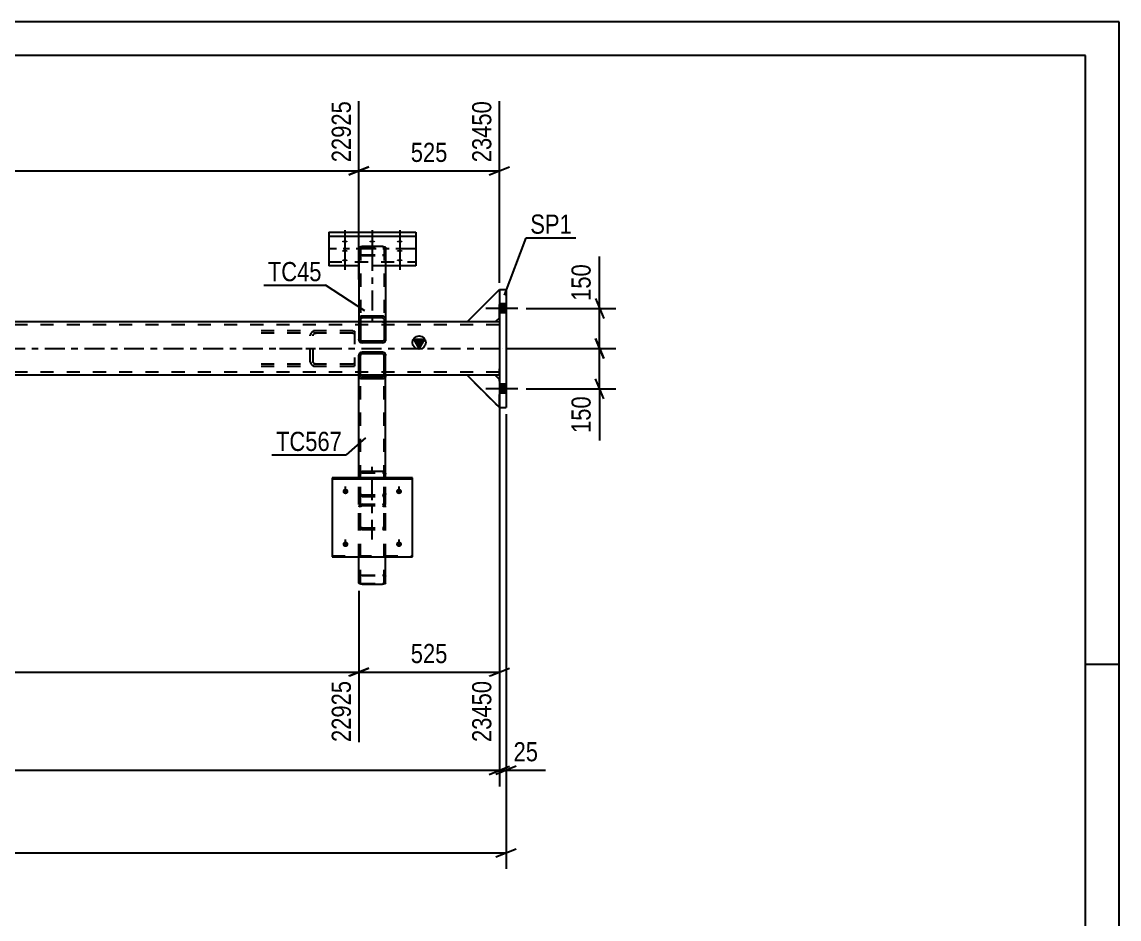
# Model space of a CAD drawing. Header units: millimetres. Extents: x -400 to 789, y -648 to 193.
# Drawn here: x 625.3 to 789.4, y 58.8 to 192.8 of the extents above; entities that cross this region are included whole.
import ezdxf

# ---------------------------------------------------------------- set-up
doc = ezdxf.new("R2010")
doc.units = ezdxf.units.MM
doc.linetypes.add('DXK_LINE_DOT2', pattern=[3.9198, 1.9599, -1.9599])
doc.linetypes.add('DXK_LINE_DOT3', pattern=[5.9187, 2.979, -0.9799, 0.9799, -0.9799])
doc.styles.add('Arial Narrow', font='ARIALN.TTF', dxfattribs={"height": 0.2})

# ---------------------------------------------------------------- blocks, each defined once
blk = doc.blocks.new('Unknown-392021936-1163')
at = {"color": 5, "linetype": 'Continuous'}
for p, q in [((789.37, 192.78), (-399.63, 192.78)), ((789.37, -648.22), (789.37, 192.78)), ((784.37, 187.78), (-394.63, 187.78)), ((784.37, -643.22), (784.37, 187.78)), ((789.37, 96.78), (784.37, 96.78))]:
    blk.add_line(p, q, dxfattribs=at)
blk = doc.blocks.new('Part-392021936-4960 - 4704')
at = {"color": 2, "linetype": 'Continuous'}
for p, q in [((675.71, 159.1), (675.75, 159.16)), ((675.75, 159.16), (675.85, 159.21)), ((675.85, 159.21), (676.01, 159.25)), ((676.01, 159.25), (676.19, 159.26)), ((676.19, 159.26), (679.23, 159.26)), ((679.23, 159.26), (679.41, 159.25)), ((679.41, 159.25), (679.57, 159.21)), ((679.57, 159.21), (679.67, 159.16)), ((679.67, 159.16), (679.71, 159.1)), ((675.71, 159.1), (675.71, 148.37)), ((679.71, 159.1), (679.71, 147.99)), ((679.23, 147.99), (675.95, 147.99)), ((679.47, 147.99), (679.23, 147.99)), ((679.71, 147.99), (679.71, 147.99))]:
    blk.add_line(p, q, dxfattribs=at)
at = {"color": 7, "linetype": 'DXK_LINE_DOT2'}
for p, q in [((675.97, 159.13), (675.95, 159.1)), ((676.02, 159.16), (675.97, 159.13)), ((676.1, 159.17), (676.02, 159.16)), ((676.19, 159.18), (676.1, 159.17)), ((676.19, 159.18), (679.23, 159.18)), ((679.32, 159.17), (679.23, 159.18)), ((679.4, 159.16), (679.32, 159.17)), ((679.45, 159.13), (679.4, 159.16)), ((679.47, 159.1), (679.45, 159.13)), ((675.75, 158), (675.71, 158.06)), ((675.85, 157.94), (675.75, 158)), ((676.01, 157.91), (675.85, 157.94)), ((675.95, 159.1), (675.95, 147.99)), ((675.95, 158.06), (675.97, 158.03)), ((675.97, 158.03), (676.02, 158)), ((676.19, 157.89), (676.01, 157.91)), ((676.02, 158), (676.1, 157.98)), ((676.1, 157.98), (676.19, 157.98)), ((676.19, 157.98), (679.23, 157.98)), ((676.19, 157.89), (679.23, 157.89)), ((679.23, 157.98), (679.32, 157.98)), ((679.41, 157.91), (679.23, 157.89)), ((679.32, 157.98), (679.4, 158)), ((679.4, 158), (679.45, 158.03)), ((679.57, 157.94), (679.41, 157.91)), ((679.45, 158.03), (679.47, 158.06)), ((679.47, 159.1), (679.47, 147.99)), ((679.67, 158), (679.57, 157.94)), ((679.71, 158.06), (679.67, 158)), ((675.71, 148.37), (675.71, 147.99)), ((675.95, 147.99), (675.71, 147.99)), ((679.23, 147.99), (679.41, 147.99)), ((679.45, 147.99), (679.47, 147.99)), ((679.71, 147.99), (679.47, 147.99)), ((679.71, 147.99), (679.71, 147.99))]:
    blk.add_line(p, q, dxfattribs=at)
at = {"color": 7, "linetype": 'DXK_LINE_DOT3'}
blk.add_line((677.71, 158.58), (677.71, 147.99), dxfattribs=at)
blk = doc.blocks.new('Part-392021936-4817 - 4704')
at = {"linetype": 'Continuous'}
blk.add_hatch(color=2, dxfattribs=at).paths.add_polyline_path([(684.71, 143.99), (683.91, 145.39), (685.51, 145.39)])
at = {"color": 7, "linetype": 'DXK_LINE_DOT2'}
for p, q in [((696.71, 147.99), (-164.28, 147.99)), ((679.71, 147.99), (675.71, 147.99)), ((696.11, 147.99), (691.91, 147.99)), ((696.71, 147.99), (696.71, 147.03)), ((696.71, 147.99), (696.71, 147.7)), ((696.71, 147.51), (-241.29, 147.51)), ((696.71, 140.47), (-241.29, 140.47)), ((696.71, 139.99), (-164.29, 139.99)), ((679.71, 139.99), (675.71, 139.99)), ((696.11, 139.99), (691.91, 139.99)), ((696.71, 139.99), (696.71, 140.95))]:
    blk.add_line(p, q, dxfattribs=at)
at = {"color": 2, "linetype": 'Continuous'}
for p, q in [((675.71, 147.99), (439.71, 147.99)), ((691.91, 147.99), (679.71, 147.99)), ((696.71, 147.99), (696.11, 147.99)), ((696.71, 147.03), (696.71, 140.95)), ((684.71, 143.99), (683.91, 145.39)), ((683.91, 145.39), (685.51, 145.39)), ((685.51, 145.39), (684.71, 143.99)), ((675.71, 139.99), (439.71, 139.99)), ((691.91, 139.99), (679.71, 139.99)), ((696.71, 139.99), (696.11, 139.99))]:
    blk.add_line(p, q, dxfattribs=at)
at = {"color": 7, "linetype": 'DXK_LINE_DOT3'}
blk.add_line((-241.29, 143.99), (696.71, 143.99), dxfattribs=at)
at = {"color": 2, "linetype": 'Continuous'}
blk.add_circle((684.71, 144.89), 1, dxfattribs=at)
blk = doc.blocks.new('Part-392021936-5043 - 4704')
at = {"color": 2, "linetype": 'Continuous'}
for p, q in [((671.21, 161.4), (684.21, 161.4)), ((671.21, 161.4), (671.21, 156.36)), ((671.21, 160.8), (684.21, 160.8)), ((684.21, 161.4), (684.21, 156.36)), ((675.71, 156.36), (671.21, 156.36)), ((684.21, 156.36), (679.71, 156.36))]:
    blk.add_line(p, q, dxfattribs=at)
at = {"color": 7, "linetype": 'DXK_LINE_DOT3'}
blk.add_line((684.21, 158.88), (671.21, 158.88), dxfattribs=at)
at = {"color": 7, "linetype": 'DXK_LINE_DOT2'}
for p, q in [((671.21, 156.96), (684.21, 156.96)), ((679.71, 156.36), (675.71, 156.36))]:
    blk.add_line(p, q, dxfattribs=at)
blk = doc.blocks.new('Part-392021936-5056 - 4704')
at = {"color": 7, "linetype": 'DXK_LINE_DOT2'}
for p, q in [((696.11, 139.99), (691.91, 139.99)), ((691.91, 139.99), (696.71, 135.19)), ((696.71, 139.39), (696.11, 139.99)), ((696.71, 135.19), (696.71, 139.39))]:
    blk.add_line(p, q, dxfattribs=at)
at = {"color": 7, "linetype": 'DXK_LINE_DOT3'}
for p, q in [((696.71, 139.99), (691.91, 139.99)), ((691.91, 139.99), (696.71, 135.19))]:
    blk.add_line(p, q, dxfattribs=at)
blk = doc.blocks.new('Part-392021936-4867 - 4704')
at = {"color": 7, "linetype": 'DXK_LINE_DOT2'}
for p, q in [((674.81, 146.63), (661.08, 146.63)), ((674.81, 146.31), (661.08, 146.31)), ((668.51, 146.23), (668.44, 145.99)), ((668.88, 145.99), (668.92, 146.11)), ((669.32, 146.63), (668.99, 146.58)), ((669.16, 146.28), (669.32, 146.31)), ((674.81, 146.63), (675.07, 146.59)), ((674.81, 146.31), (674.98, 146.28)), ((674.98, 146.28), (675.07, 146.24)), ((675.07, 146.59), (675.07, 141.38)), ((668.44, 141.99), (668.44, 145.99)), ((668.88, 141.99), (668.88, 145.99)), ((674.81, 141.67), (661.08, 141.67)), ((661.08, 141.35), (674.81, 141.35)), ((668.44, 141.99), (668.51, 141.74)), ((668.92, 141.86), (668.88, 141.99)), ((668.99, 141.39), (669.32, 141.35)), ((669.32, 141.67), (669.16, 141.69)), ((674.98, 141.69), (674.81, 141.67)), ((674.81, 141.35), (675.07, 141.38)), ((675.07, 141.73), (674.98, 141.69))]:
    blk.add_line(p, q, dxfattribs=at)
at = {"color": 7, "linetype": 'DXK_LINE_DOT3'}
blk.add_line((663.83, 143.99), (672.07, 143.99), dxfattribs=at)
at = {"color": 7, "linetype": 'DXK_LINE_DOT2'}
for centre, radius, start, end in [((669.19, 145.8), 0.802, 104.5547, 147.5896), ((669.26, 145.89), 0.401, 104.5547, 147.5896), ((669.19, 142.17), 0.802, 212.4104, 255.4453), ((669.26, 142.08), 0.401, 212.4104, 255.4453)]:
    blk.add_arc(centre, radius, start, end, dxfattribs=at)
blk = doc.blocks.new('Part-392021936-4883 - 4704')
at = {"color": 2, "linetype": 'Continuous'}
for p, q in [((696.71, 152.79), (696.71, 135.19)), ((696.71, 152.79), (697.71, 152.79)), ((697.71, 152.79), (697.71, 135.19)), ((696.71, 135.19), (697.71, 135.19))]:
    blk.add_line(p, q, dxfattribs=at)
at = {"color": 7, "linetype": 'DXK_LINE_DOT3'}
blk.add_line((697.21, 143.99), (697.21, 143.99), dxfattribs=at)
blk = doc.blocks.new('Bolt-392021936-4909 - 4704')
at = {"linetype": 'Continuous'}
for points in [[(696.71, 150.65), (696.71, 149.33), (697.71, 149.33), (697.71, 150.65)], [(696.71, 150.65), (696.71, 149.33), (697.71, 149.33), (697.71, 150.65)], [(696.71, 138.65), (696.71, 137.33), (697.71, 137.33), (697.71, 138.65)], [(696.71, 138.65), (696.71, 137.33), (697.71, 137.33), (697.71, 138.65)]]:
    blk.add_hatch(color=1, dxfattribs=at).paths.add_polyline_path(points)
at = {"color": 1, "linetype": 'Continuous'}
for p, q in [((699.47, 149.99), (694.71, 149.99)), ((699.47, 149.99), (694.71, 149.99)), ((697.71, 150.65), (696.71, 150.65)), ((697.71, 150.65), (696.71, 150.65)), ((697.71, 149.33), (696.71, 149.33)), ((697.71, 149.33), (696.71, 149.33)), ((699.47, 137.99), (694.71, 137.99)), ((699.47, 137.99), (694.71, 137.99)), ((697.71, 138.65), (696.71, 138.65)), ((697.71, 138.65), (696.71, 138.65)), ((697.71, 137.33), (696.71, 137.33)), ((697.71, 137.33), (696.71, 137.33))]:
    blk.add_line(p, q, dxfattribs=at)
blk = doc.blocks.new('Part-392021936-5001 - 4704')
at = {"color": 7, "linetype": 'DXK_LINE_DOT2'}
for p, q in [((691.91, 147.99), (696.71, 152.79)), ((696.71, 152.79), (696.71, 148.59)), ((696.11, 147.99), (691.91, 147.99)), ((696.71, 148.59), (696.11, 147.99))]:
    blk.add_line(p, q, dxfattribs=at)
at = {"color": 7, "linetype": 'DXK_LINE_DOT3'}
for p, q in [((691.91, 147.99), (696.71, 152.79)), ((696.71, 147.99), (691.91, 147.99))]:
    blk.add_line(p, q, dxfattribs=at)
blk = doc.blocks.new('Part-392021936-5012 - 4704')
at = {"color": 2, "linetype": 'Continuous'}
for p, q in [((691.91, 147.99), (696.71, 152.79)), ((696.11, 147.99), (691.91, 147.99)), ((696.71, 148.59), (696.11, 147.99))]:
    blk.add_line(p, q, dxfattribs=at)
at = {"color": 7, "linetype": 'DXK_LINE_DOT3'}
for p, q in [((691.91, 147.99), (696.71, 152.79)), ((696.71, 147.99), (691.91, 147.99))]:
    blk.add_line(p, q, dxfattribs=at)
at = {"color": 7, "linetype": 'DXK_LINE_DOT2'}
blk.add_line((696.71, 148.59), (696.71, 152.79), dxfattribs=at)
blk = doc.blocks.new('Part-392021936-5015 - 4704')
at = {"color": 7, "linetype": 'DXK_LINE_DOT2'}
for p, q in [((691.91, 147.99), (696.71, 152.79)), ((696.71, 152.79), (696.71, 148.59)), ((696.11, 147.99), (691.91, 147.99)), ((696.71, 148.59), (696.11, 147.99))]:
    blk.add_line(p, q, dxfattribs=at)
at = {"color": 7, "linetype": 'DXK_LINE_DOT3'}
for p, q in [((691.91, 147.99), (696.71, 152.79)), ((696.71, 147.99), (691.91, 147.99))]:
    blk.add_line(p, q, dxfattribs=at)
blk = doc.blocks.new('Part-392021936-5059 - 4704')
at = {"color": 2, "linetype": 'Continuous'}
for p, q in [((696.11, 139.99), (691.91, 139.99)), ((691.91, 139.99), (696.71, 135.19)), ((696.71, 139.39), (696.11, 139.99))]:
    blk.add_line(p, q, dxfattribs=at)
at = {"color": 7, "linetype": 'DXK_LINE_DOT3'}
for p, q in [((696.71, 139.99), (691.91, 139.99)), ((691.91, 139.99), (696.71, 135.19))]:
    blk.add_line(p, q, dxfattribs=at)
at = {"color": 7, "linetype": 'DXK_LINE_DOT2'}
blk.add_line((696.71, 135.19), (696.71, 139.39), dxfattribs=at)
blk = doc.blocks.new('Part-392021936-5062 - 4704')
at = {"color": 7, "linetype": 'DXK_LINE_DOT2'}
for p, q in [((696.11, 139.99), (691.91, 139.99)), ((691.91, 139.99), (696.71, 135.19)), ((696.71, 139.39), (696.11, 139.99)), ((696.71, 135.19), (696.71, 139.39))]:
    blk.add_line(p, q, dxfattribs=at)
at = {"color": 7, "linetype": 'DXK_LINE_DOT3'}
for p, q in [((696.71, 139.99), (691.91, 139.99)), ((691.91, 139.99), (696.71, 135.19))]:
    blk.add_line(p, q, dxfattribs=at)
blk = doc.blocks.new('Bolt-392021936-5064 - 4704')
at = {"linetype": 'Continuous'}
for points in [[(673.61, 160.13), (673.7, 160.13), (673.79, 160.12), (673.87, 160.1), (673.94, 160.08), (673.99, 160.06), (674.03, 160.03), (674.05, 160), (674.05, 159.96), (674.03, 159.93), (673.99, 159.91), (673.94, 159.88), (673.87, 159.86), (673.79, 159.84), (673.7, 159.83), (673.61, 159.83), (673.52, 159.83), (673.43, 159.84), (673.35, 159.86), (673.28, 159.88), (673.23, 159.91), (673.19, 159.93), (673.17, 159.96), (673.17, 160), (673.19, 160.03), (673.23, 160.06), (673.28, 160.08), (673.35, 160.1), (673.43, 160.12), (673.52, 160.13)], [(677.71, 160.13), (677.8, 160.13), (677.89, 160.12), (677.97, 160.1), (678.04, 160.08), (678.09, 160.06), (678.13, 160.03), (678.15, 160), (678.15, 159.96), (678.13, 159.93), (678.09, 159.91), (678.04, 159.88), (677.97, 159.86), (677.89, 159.84), (677.8, 159.83), (677.71, 159.83), (677.62, 159.83), (677.53, 159.84), (677.45, 159.86), (677.38, 159.88), (677.33, 159.91), (677.29, 159.93), (677.27, 159.96), (677.27, 160), (677.29, 160.03), (677.33, 160.06), (677.38, 160.08), (677.45, 160.1), (677.53, 160.12), (677.62, 160.13)], [(681.81, 160.13), (681.9, 160.13), (681.99, 160.12), (682.07, 160.1), (682.14, 160.08), (682.19, 160.06), (682.23, 160.03), (682.25, 160), (682.25, 159.96), (682.23, 159.93), (682.19, 159.91), (682.14, 159.88), (682.07, 159.86), (681.99, 159.84), (681.9, 159.83), (681.81, 159.83), (681.72, 159.83), (681.63, 159.84), (681.55, 159.86), (681.48, 159.88), (681.43, 159.91), (681.39, 159.93), (681.37, 159.96), (681.37, 160), (681.39, 160.03), (681.43, 160.06), (681.48, 160.08), (681.55, 160.1), (681.63, 160.12), (681.72, 160.13)], [(673.61, 158.73), (673.7, 158.73), (673.79, 158.72), (673.87, 158.7), (673.94, 158.68), (673.99, 158.65), (674.03, 158.62), (674.05, 158.59), (674.05, 158.56), (674.03, 158.53), (673.99, 158.5), (673.94, 158.48), (673.87, 158.46), (673.79, 158.44), (673.7, 158.43), (673.61, 158.43), (673.52, 158.43), (673.43, 158.44), (673.35, 158.46), (673.28, 158.48), (673.23, 158.5), (673.19, 158.53), (673.17, 158.56), (673.17, 158.59), (673.19, 158.62), (673.23, 158.65), (673.28, 158.68), (673.35, 158.7), (673.43, 158.72), (673.52, 158.73)], [(681.81, 158.73), (681.9, 158.73), (681.99, 158.72), (682.07, 158.7), (682.14, 158.68), (682.19, 158.65), (682.23, 158.62), (682.25, 158.59), (682.25, 158.56), (682.23, 158.53), (682.19, 158.5), (682.14, 158.48), (682.07, 158.46), (681.99, 158.44), (681.9, 158.43), (681.81, 158.43), (681.72, 158.43), (681.63, 158.44), (681.55, 158.46), (681.48, 158.48), (681.43, 158.5), (681.39, 158.53), (681.37, 158.56), (681.37, 158.59), (681.39, 158.62), (681.43, 158.65), (681.48, 158.68), (681.55, 158.7), (681.63, 158.72), (681.72, 158.73)], [(673.61, 157.33), (673.7, 157.32), (673.79, 157.31), (673.87, 157.3), (673.94, 157.28), (673.99, 157.25), (674.03, 157.22), (674.05, 157.19), (674.05, 157.16), (674.03, 157.13), (673.99, 157.1), (673.94, 157.08), (673.87, 157.05), (673.79, 157.04), (673.7, 157.03), (673.61, 157.03), (673.52, 157.03), (673.43, 157.04), (673.35, 157.05), (673.28, 157.08), (673.23, 157.1), (673.19, 157.13), (673.17, 157.16), (673.17, 157.19), (673.19, 157.22), (673.23, 157.25), (673.28, 157.28), (673.35, 157.3), (673.43, 157.31), (673.52, 157.32)], [(681.81, 157.33), (681.9, 157.32), (681.99, 157.31), (682.07, 157.3), (682.14, 157.28), (682.19, 157.25), (682.23, 157.22), (682.25, 157.19), (682.25, 157.16), (682.23, 157.13), (682.19, 157.1), (682.14, 157.08), (682.07, 157.05), (681.99, 157.04), (681.9, 157.03), (681.81, 157.03), (681.72, 157.03), (681.63, 157.04), (681.55, 157.05), (681.48, 157.08), (681.43, 157.1), (681.39, 157.13), (681.37, 157.16), (681.37, 157.19), (681.39, 157.22), (681.43, 157.25), (681.48, 157.28), (681.55, 157.3), (681.63, 157.31), (681.72, 157.32)]]:
    blk.add_hatch(color=1, dxfattribs=at).paths.add_polyline_path(points)
at = {"color": 1, "linetype": 'Continuous'}
for p, q in [((673.61, 161.67), (673.61, 158.55)), ((677.71, 161.67), (677.71, 158.55)), ((681.81, 161.67), (681.81, 158.55)), ((673.61, 160.27), (673.61, 157.15)), ((681.81, 160.27), (681.81, 157.15)), ((673.61, 158.87), (673.61, 155.75)), ((681.81, 158.87), (681.81, 155.75))]:
    blk.add_line(p, q, dxfattribs=at)
at = {"color": 1, "linetype": 'DXK_LINE_DOT2'}
blk.add_line((677.71, 158.87), (677.71, 155.75), dxfattribs=at)
blk = doc.blocks.new('Part-392021936-24906 - 4704')
at = {"color": 7, "linetype": 'DXK_LINE_DOT2'}
for p, q in [((675.95, 139.99), (675.71, 139.99)), ((675.71, 139.93), (675.71, 139.99)), ((675.95, 108.95), (675.95, 139.99)), ((679.71, 139.99), (679.23, 139.99)), ((679.4, 139.99), (679.41, 139.99)), ((679.41, 139.99), (679.45, 139.99)), ((679.45, 139.99), (679.47, 139.99)), ((679.47, 108.95), (679.47, 139.99)), ((679.71, 139.93), (679.71, 139.99)), ((675.71, 112.87), (675.71, 125.21)), ((679.71, 112.87), (679.71, 125.21)), ((675.71, 109.99), (675.75, 110.06)), ((675.75, 110.06), (675.85, 110.11)), ((675.85, 110.11), (676.01, 110.14)), ((675.97, 110.02), (675.95, 109.99)), ((676.02, 110.05), (675.97, 110.02)), ((676.01, 110.14), (676.19, 110.16)), ((676.1, 110.07), (676.02, 110.05)), ((676.19, 110.08), (676.1, 110.07)), ((676.19, 110.16), (679.23, 110.16)), ((676.19, 110.08), (679.23, 110.08)), ((679.23, 110.16), (679.41, 110.14)), ((679.32, 110.07), (679.23, 110.08)), ((679.4, 110.05), (679.32, 110.07)), ((679.4, 110.05), (679.41, 110.04)), ((679.41, 110.14), (679.57, 110.11)), ((679.41, 110.04), (679.45, 110.02)), ((679.47, 109.99), (679.45, 110.02)), ((679.57, 110.11), (679.67, 110.06)), ((679.67, 110.06), (679.71, 109.99)), ((675.95, 108.95), (675.97, 108.92)), ((675.97, 108.92), (676.02, 108.9)), ((676.02, 108.9), (676.1, 108.88)), ((676.1, 108.88), (676.19, 108.87)), ((676.19, 108.87), (679.23, 108.87)), ((679.23, 108.87), (679.32, 108.88)), ((679.32, 108.88), (679.4, 108.9)), ((679.4, 108.9), (679.45, 108.92)), ((679.45, 108.92), (679.47, 108.95))]:
    blk.add_line(p, q, dxfattribs=at)
at = {"color": 2, "linetype": 'Continuous'}
for p, q in [((675.71, 125.21), (675.71, 139.93)), ((679.47, 139.99), (675.95, 139.99)), ((679.71, 125.21), (679.71, 139.93)), ((675.71, 108.95), (675.71, 112.87)), ((679.71, 108.95), (679.71, 112.87)), ((675.75, 108.89), (675.71, 108.95)), ((675.85, 108.84), (675.75, 108.89)), ((676.01, 108.8), (675.85, 108.84)), ((676.19, 108.79), (676.01, 108.8)), ((676.19, 108.79), (679.23, 108.79)), ((679.41, 108.8), (679.23, 108.79)), ((679.57, 108.84), (679.41, 108.8)), ((679.67, 108.89), (679.57, 108.84)), ((679.71, 108.95), (679.67, 108.89))]:
    blk.add_line(p, q, dxfattribs=at)
blk = doc.blocks.new('Part-392021936-31652 - 4704')
at = {"color": 7, "linetype": 'DXK_LINE_DOT3'}
blk.add_line((677.71, 115.44), (677.71, 127.2), dxfattribs=at)
at = {"color": 2, "linetype": 'Continuous'}
for p, q in [((675.71, 125.21), (675.75, 125.38)), ((675.71, 124.69), (675.71, 125.21)), ((675.75, 125.38), (675.85, 125.53)), ((675.85, 125.53), (676.01, 125.63)), ((676.01, 125.63), (676.19, 125.66)), ((676.19, 125.66), (679.23, 125.66)), ((679.23, 125.66), (679.41, 125.63)), ((679.41, 125.63), (679.57, 125.53)), ((679.57, 125.53), (679.67, 125.38)), ((679.67, 125.38), (679.71, 125.21)), ((679.71, 124.69), (679.71, 125.21))]:
    blk.add_line(p, q, dxfattribs=at)
at = {"color": 7, "linetype": 'DXK_LINE_DOT2'}
for p, q in [((675.71, 117.43), (675.71, 124.69)), ((675.97, 125.3), (675.95, 125.21)), ((675.95, 117.43), (675.95, 125.21)), ((676.02, 125.37), (675.97, 125.3)), ((676.1, 125.42), (676.02, 125.37)), ((676.19, 125.43), (676.1, 125.42)), ((676.19, 125.43), (679.23, 125.43)), ((679.32, 125.42), (679.23, 125.43)), ((679.4, 125.37), (679.32, 125.42)), ((679.45, 125.3), (679.4, 125.37)), ((679.47, 125.21), (679.45, 125.3)), ((679.47, 117.43), (679.47, 125.21)), ((679.71, 117.43), (679.71, 124.69)), ((675.75, 122.18), (675.71, 122.35)), ((675.85, 122.03), (675.75, 122.18)), ((676.01, 121.94), (675.85, 122.03)), ((675.95, 122.35), (675.97, 122.27)), ((675.97, 122.27), (676.02, 122.19)), ((676.19, 121.9), (676.01, 121.94)), ((676.02, 122.19), (676.1, 122.14)), ((676.1, 122.14), (676.19, 122.13)), ((676.19, 122.13), (679.23, 122.13)), ((676.19, 121.9), (679.23, 121.9)), ((679.23, 122.13), (679.32, 122.14)), ((679.41, 121.94), (679.23, 121.9)), ((679.32, 122.14), (679.4, 122.19)), ((679.4, 122.19), (679.45, 122.27)), ((679.57, 122.03), (679.41, 121.94)), ((679.45, 122.27), (679.47, 122.35)), ((679.67, 122.18), (679.57, 122.03)), ((679.71, 122.35), (679.67, 122.18)), ((675.75, 120.46), (675.71, 120.29)), ((675.85, 120.61), (675.75, 120.46)), ((676.01, 120.71), (675.85, 120.61)), ((675.95, 120.29), (675.97, 120.38)), ((675.97, 120.38), (676.02, 120.45)), ((676.19, 120.74), (676.01, 120.71)), ((676.02, 120.45), (676.1, 120.5)), ((676.1, 120.5), (676.19, 120.52)), ((676.19, 120.74), (679.23, 120.74)), ((676.19, 120.52), (679.23, 120.52)), ((679.41, 120.71), (679.23, 120.74)), ((679.23, 120.52), (679.32, 120.5)), ((679.32, 120.5), (679.4, 120.45)), ((679.4, 120.45), (679.45, 120.38)), ((679.57, 120.61), (679.41, 120.71)), ((679.45, 120.38), (679.47, 120.29)), ((679.67, 120.46), (679.57, 120.61)), ((679.71, 120.29), (679.67, 120.46)), ((675.71, 117.43), (675.75, 117.26)), ((675.75, 117.26), (675.85, 117.12)), ((675.85, 117.12), (676.01, 117.02)), ((675.97, 117.35), (675.95, 117.43)), ((676.02, 117.27), (675.97, 117.35)), ((676.01, 117.02), (676.19, 116.98)), ((676.1, 117.23), (676.02, 117.27)), ((676.19, 117.21), (676.1, 117.23)), ((676.19, 117.21), (679.23, 117.21)), ((676.19, 116.98), (679.23, 116.98)), ((679.32, 117.23), (679.23, 117.21)), ((679.23, 116.98), (679.41, 117.02)), ((679.4, 117.27), (679.32, 117.23)), ((679.45, 117.35), (679.4, 117.27)), ((679.41, 117.02), (679.57, 117.12)), ((679.47, 117.43), (679.45, 117.35)), ((679.57, 117.12), (679.67, 117.26)), ((679.67, 117.26), (679.71, 117.43))]:
    blk.add_line(p, q, dxfattribs=at)
blk = doc.blocks.new('Part-392021936-31653 - 4704')
at = {"color": 2, "linetype": 'Continuous'}
for p, q in [((683.71, 124.69), (671.71, 124.69)), ((671.71, 124.69), (671.71, 112.87)), ((683.71, 112.87), (683.71, 124.69)), ((671.71, 124.53), (683.71, 124.53)), ((671.71, 112.87), (683.71, 112.87))]:
    blk.add_line(p, q, dxfattribs=at)
at = {"color": 7, "linetype": 'DXK_LINE_DOT2'}
blk.add_line((671.71, 113.04), (683.71, 113.04), dxfattribs=at)
blk = doc.blocks.new('Part-392021936-31662 - 4704')
at = {"color": 2, "linetype": 'Continuous'}
for p, q in [((675.75, 148.55), (675.71, 148.36)), ((675.71, 148.36), (675.71, 145.32)), ((675.85, 148.7), (675.75, 148.55)), ((676.01, 148.81), (675.85, 148.7)), ((675.95, 148.36), (675.97, 148.45)), ((675.95, 148.36), (675.95, 145.32)), ((675.97, 148.45), (676.02, 148.53)), ((676.19, 148.84), (676.01, 148.81)), ((676.02, 148.53), (676.1, 148.58)), ((676.1, 148.58), (676.19, 148.6)), ((679.23, 148.84), (676.19, 148.84)), ((679.23, 148.6), (676.19, 148.6)), ((679.41, 148.81), (679.23, 148.84)), ((679.23, 148.6), (679.32, 148.58)), ((679.32, 148.58), (679.4, 148.53)), ((679.45, 148.45), (679.4, 148.53)), ((679.57, 148.7), (679.41, 148.81)), ((679.47, 148.36), (679.45, 148.45)), ((679.47, 148.36), (679.47, 145.32)), ((679.57, 148.7), (679.67, 148.55)), ((679.67, 148.55), (679.71, 148.36)), ((679.71, 148.36), (679.71, 145.32)), ((675.71, 145.32), (675.75, 145.14)), ((675.75, 145.14), (675.85, 144.98)), ((675.85, 144.98), (676.01, 144.88)), ((675.95, 145.32), (675.97, 145.23)), ((675.97, 145.23), (676.02, 145.15)), ((676.01, 144.88), (676.19, 144.84)), ((676.1, 145.1), (676.02, 145.15)), ((676.19, 145.08), (676.1, 145.1)), ((679.23, 145.08), (676.19, 145.08)), ((679.23, 144.84), (676.19, 144.84)), ((679.32, 145.1), (679.23, 145.08)), ((679.23, 144.84), (679.41, 144.88)), ((679.4, 145.15), (679.32, 145.1)), ((679.45, 145.23), (679.4, 145.15)), ((679.41, 144.88), (679.57, 144.98)), ((679.47, 145.32), (679.45, 145.23)), ((679.57, 144.98), (679.67, 145.14)), ((679.67, 145.14), (679.71, 145.32))]:
    blk.add_line(p, q, dxfattribs=at)
at = {"color": 7, "linetype": 'DXK_LINE_DOT2'}
for p, q in [((675.95, 147.99), (675.71, 147.99)), ((675.71, 147.99), (675.95, 147.99)), ((679.71, 147.99), (679.47, 147.99)), ((679.47, 147.99), (679.71, 147.99)), ((675.75, 145.14), (675.71, 145.32)), ((676.19, 144.84), (676.01, 144.88)), ((679.41, 144.88), (679.23, 144.84)), ((679.71, 145.32), (679.67, 145.14))]:
    blk.add_line(p, q, dxfattribs=at)
for centre, start, end in [((676.19, 145.32), 202.5, 247.5), ((679.23, 145.32), 292.5, 337.5)]:
    blk.add_arc(centre, 0.48, start, end, dxfattribs=at)
blk = doc.blocks.new('Part-392021936-31663 - 4704')
at = {"color": 2, "linetype": 'Continuous'}
for p, q in [((675.75, 143.16), (675.71, 142.97)), ((675.71, 139.93), (675.71, 142.97)), ((675.85, 143.31), (675.75, 143.16)), ((676.01, 143.42), (675.85, 143.31)), ((675.97, 143.06), (675.95, 142.97)), ((675.95, 139.93), (675.95, 142.97)), ((676.02, 143.14), (675.97, 143.06)), ((676.19, 143.45), (676.01, 143.42)), ((676.1, 143.19), (676.02, 143.14)), ((676.19, 143.21), (676.1, 143.19)), ((679.23, 143.45), (676.19, 143.45)), ((679.23, 143.21), (676.19, 143.21)), ((679.41, 143.42), (679.23, 143.45)), ((679.32, 143.19), (679.23, 143.21)), ((679.4, 143.14), (679.32, 143.19)), ((679.45, 143.06), (679.4, 143.14)), ((679.57, 143.31), (679.41, 143.42)), ((679.47, 142.97), (679.45, 143.06)), ((679.47, 139.93), (679.47, 142.97)), ((679.67, 143.16), (679.57, 143.31)), ((679.71, 142.97), (679.67, 143.16)), ((679.71, 139.93), (679.71, 142.97)), ((675.75, 139.75), (675.71, 139.93)), ((675.85, 139.59), (675.75, 139.75)), ((676.01, 139.49), (675.85, 139.59)), ((675.95, 139.93), (675.97, 139.84)), ((675.97, 139.84), (676.02, 139.76)), ((676.19, 139.45), (676.01, 139.49)), ((676.02, 139.76), (676.1, 139.71)), ((676.1, 139.71), (676.19, 139.69)), ((679.23, 139.69), (676.19, 139.69)), ((679.23, 139.45), (676.19, 139.45)), ((679.23, 139.69), (679.32, 139.71)), ((679.41, 139.49), (679.23, 139.45)), ((679.32, 139.71), (679.4, 139.76)), ((679.4, 139.76), (679.45, 139.84)), ((679.57, 139.59), (679.41, 139.49)), ((679.45, 139.84), (679.47, 139.93)), ((679.67, 139.75), (679.57, 139.59)), ((679.71, 139.93), (679.67, 139.75))]:
    blk.add_line(p, q, dxfattribs=at)
at = {"color": 7, "linetype": 'DXK_LINE_DOT2'}
for p, q in [((675.71, 142.97), (675.75, 143.16)), ((676.01, 143.42), (676.19, 143.45)), ((679.23, 143.45), (679.41, 143.42)), ((679.67, 143.16), (679.71, 142.97)), ((675.95, 139.99), (675.71, 139.99)), ((679.71, 139.99), (679.47, 139.99))]:
    blk.add_line(p, q, dxfattribs=at)
for centre, start, end in [((676.19, 142.97), 112.5, 157.5), ((679.23, 142.97), 22.5, 67.5)]:
    blk.add_arc(centre, 0.48, start, end, dxfattribs=at)
blk = doc.blocks.new('Bolt-392021936-31672 - 4704')
at = {"linetype": 'Continuous'}
for points in [[(673.71, 123.06), (673.8, 123.05), (673.89, 123.02), (673.97, 122.98), (674.04, 122.92), (674.09, 122.85), (674.13, 122.77), (674.15, 122.69), (674.15, 122.6), (674.13, 122.52), (674.09, 122.44), (674.04, 122.37), (673.97, 122.31), (673.89, 122.27), (673.8, 122.24), (673.71, 122.23), (673.62, 122.24), (673.53, 122.27), (673.45, 122.31), (673.38, 122.37), (673.33, 122.44), (673.29, 122.52), (673.27, 122.6), (673.27, 122.69), (673.29, 122.77), (673.33, 122.85), (673.38, 122.92), (673.45, 122.98), (673.53, 123.02), (673.62, 123.05)], [(673.71, 115.17), (673.8, 115.16), (673.89, 115.13), (673.97, 115.09), (674.04, 115.03), (674.09, 114.96), (674.13, 114.88), (674.15, 114.8), (674.15, 114.71), (674.13, 114.62), (674.09, 114.55), (674.04, 114.48), (673.97, 114.42), (673.89, 114.37), (673.8, 114.35), (673.71, 114.34), (673.62, 114.35), (673.53, 114.37), (673.45, 114.42), (673.38, 114.48), (673.33, 114.55), (673.29, 114.62), (673.27, 114.71), (673.27, 114.8), (673.29, 114.88), (673.33, 114.96), (673.38, 115.03), (673.45, 115.09), (673.53, 115.13), (673.62, 115.16)]]:
    blk.add_hatch(color=1, dxfattribs=at).paths.add_polyline_path(points)
at = {"color": 1, "linetype": 'Continuous'}
for p, q in [((673.71, 122.3), (673.71, 123.37)), ((673.71, 114.41), (673.71, 115.48))]:
    blk.add_line(p, q, dxfattribs=at)
blk = doc.blocks.new('Bolt-392021936-31673 - 4704')
at = {"linetype": 'Continuous'}
for points in [[(681.71, 123.06), (681.8, 123.05), (681.89, 123.02), (681.97, 122.98), (682.04, 122.92), (682.09, 122.85), (682.13, 122.77), (682.15, 122.69), (682.15, 122.6), (682.13, 122.52), (682.09, 122.44), (682.04, 122.37), (681.97, 122.31), (681.89, 122.27), (681.8, 122.24), (681.71, 122.23), (681.62, 122.24), (681.53, 122.27), (681.45, 122.31), (681.38, 122.37), (681.33, 122.44), (681.29, 122.52), (681.27, 122.6), (681.27, 122.69), (681.29, 122.77), (681.33, 122.85), (681.38, 122.92), (681.45, 122.98), (681.53, 123.02), (681.62, 123.05)], [(681.71, 115.17), (681.8, 115.16), (681.89, 115.13), (681.97, 115.09), (682.04, 115.03), (682.09, 114.96), (682.13, 114.88), (682.15, 114.8), (682.15, 114.71), (682.13, 114.62), (682.09, 114.55), (682.04, 114.48), (681.97, 114.42), (681.89, 114.37), (681.8, 114.35), (681.71, 114.34), (681.62, 114.35), (681.53, 114.37), (681.45, 114.42), (681.38, 114.48), (681.33, 114.55), (681.29, 114.62), (681.27, 114.71), (681.27, 114.8), (681.29, 114.88), (681.33, 114.96), (681.38, 115.03), (681.45, 115.09), (681.53, 115.13), (681.62, 115.16)]]:
    blk.add_hatch(color=1, dxfattribs=at).paths.add_polyline_path(points)
at = {"color": 1, "linetype": 'Continuous'}
for p, q in [((681.71, 122.3), (681.71, 123.37)), ((681.71, 114.41), (681.71, 115.48))]:
    blk.add_line(p, q, dxfattribs=at)
blk = doc.blocks.new('StraightDimension-392021936-39851 - 4704')
at = {"color": 7, "linetype": 'Continuous'}
for p, q in [((711.11, 145.49), (712.31, 142.49)), ((697.71, 143.99), (714.11, 143.99)), ((711.71, 137.99), (711.71, 143.99)), ((712.31, 136.49), (711.11, 139.49)), ((700.71, 137.99), (714.11, 137.99))]:
    blk.add_line(p, q, dxfattribs=at)
at = {"color": 0}
blk.add_wipeout([(710.96, 137.46), (706.76, 137.46), (706.76, 130.78), (710.96, 130.78)], dxfattribs=at)
at = {"color": 7, "linetype": 'Continuous'}
blk.add_line((711.71, 137.99), (711.71, 130.25), dxfattribs=at)
blk.add_line((711.71, 137.99), (711.71, 130.25), dxfattribs=at)
at = {"color": 3, "style": 'Arial Narrow'}
blk.add_text('150', height=2.863, rotation=90.0002, dxfattribs=at).set_placement((710.36, 131.38))
blk = doc.blocks.new('StraightDimension-392021936-5313 - 4704')
at = {"color": 7, "linetype": 'Continuous'}
for p, q in [((675.71, 154.29), (675.71, 180.96)), ((674.21, 169.92), (677.21, 171.12)), ((435.71, 170.52), (675.71, 170.52))]:
    blk.add_line(p, q, dxfattribs=at)
at = {"color": 0, "linetype": 'Continuous'}
blk.add_wipeout([(675.11, 181.56), (670.91, 181.56), (670.91, 171.22), (675.11, 171.22)], dxfattribs=at)
at = {"color": 3, "linetype": 'Continuous', "style": 'Arial Narrow'}
blk.add_text('22925', height=2.863, rotation=90.0002, dxfattribs=at).set_placement((674.51, 171.82))
blk = doc.blocks.new('StraightDimension-392021936-5325 - 4704')
at = {"color": 7, "linetype": 'Continuous'}
for p, q in [((675.71, 154.29), (675.71, 180.96)), ((696.71, 153.79), (696.71, 180.96)), ((677.21, 171.12), (674.21, 169.92)), ((695.21, 169.92), (698.21, 171.12)), ((675.71, 170.52), (696.71, 170.52))]:
    blk.add_line(p, q, dxfattribs=at)
at = {"color": 0, "linetype": 'Continuous'}
blk.add_wipeout([(696.11, 181.56), (691.91, 181.56), (691.91, 171.22), (696.11, 171.22)], dxfattribs=at)
at = {"color": 0}
blk.add_wipeout([(689.55, 171.27), (689.55, 175.47), (682.87, 175.47), (682.87, 171.27)], dxfattribs=at)
at = {"color": 3, "linetype": 'Continuous', "style": 'Arial Narrow'}
blk.add_text('23450', height=2.863, rotation=90.0002, dxfattribs=at).set_placement((695.51, 171.82))
at = {"color": 3, "style": 'Arial Narrow'}
blk.add_text('525', height=2.863, dxfattribs=at).set_placement((683.47, 171.87))
blk = doc.blocks.new('StraightDimension-392021936-14589 - 4704')
at = {"color": 7, "linetype": 'Continuous'}
for p, q in [((697.71, 134.19), (697.71, 66.26)), ((696.21, 68.06), (699.21, 69.26)), ((-242.29, 68.66), (697.71, 68.66))]:
    blk.add_line(p, q, dxfattribs=at)
blk = doc.blocks.new('StraightDimension-392021936-14638 - 4704')
at = {"color": 7, "linetype": 'Continuous'}
for p, q in [((696.71, 134.19), (696.71, 78.58)), ((697.71, 134.19), (697.71, 78.58)), ((695.21, 80.38), (698.21, 81.58)), ((699.21, 81.58), (696.21, 80.38)), ((696.71, 80.98), (697.71, 80.98))]:
    blk.add_line(p, q, dxfattribs=at)
at = {"color": 0}
blk.add_wipeout([(703.09, 81.73), (703.09, 85.93), (698.24, 85.93), (698.24, 81.73)], dxfattribs=at)
at = {"color": 7, "linetype": 'Continuous'}
blk.add_line((697.71, 80.98), (703.62, 80.98), dxfattribs=at)
blk.add_line((697.71, 80.98), (703.62, 80.98), dxfattribs=at)
at = {"color": 3, "style": 'Arial Narrow'}
blk.add_text('25', height=2.863, dxfattribs=at).set_placement((698.84, 82.33))
blk = doc.blocks.new('StraightDimension-392021936-14639 - 4704')
at = {"color": 7, "linetype": 'Continuous'}
for p, q in [((696.71, 134.19), (696.71, 78.58)), ((-241.29, 80.98), (696.71, 80.98)), ((695.21, 80.38), (698.21, 81.58))]:
    blk.add_line(p, q, dxfattribs=at)
blk = doc.blocks.new('StraightDimension-392021936-26429 - 4704')
at = {"color": 7, "linetype": 'Continuous'}
for p, q in [((696.71, 138.99), (696.71, 85.21)), ((675.71, 107.79), (675.71, 85.21)), ((677.21, 96.25), (674.21, 95.05)), ((675.71, 95.65), (696.71, 95.65)), ((695.21, 95.05), (698.21, 96.25))]:
    blk.add_line(p, q, dxfattribs=at)
at = {"color": 0}
blk.add_wipeout([(689.55, 96.4), (689.55, 100.6), (682.87, 100.6), (682.87, 96.4)], dxfattribs=at)
at = {"color": 0, "linetype": 'Continuous'}
blk.add_wipeout([(696.11, 94.95), (691.91, 94.95), (691.91, 84.61), (696.11, 84.61)], dxfattribs=at)
at = {"color": 3, "style": 'Arial Narrow'}
blk.add_text('525', height=2.863, dxfattribs=at).set_placement((683.47, 97))
at = {"color": 3, "linetype": 'Continuous', "style": 'Arial Narrow'}
blk.add_text('23450', height=2.863, rotation=90.0002, dxfattribs=at).set_placement((695.51, 85.21))
blk = doc.blocks.new('StraightDimension-392021936-26430 - 4704')
at = {"color": 7, "linetype": 'Continuous'}
for p, q in [((675.71, 107.79), (675.71, 85.21)), ((435.71, 95.65), (675.71, 95.65)), ((674.21, 95.05), (677.21, 96.25))]:
    blk.add_line(p, q, dxfattribs=at)
at = {"color": 0, "linetype": 'Continuous'}
blk.add_wipeout([(675.11, 94.95), (670.91, 94.95), (670.91, 84.61), (675.11, 84.61)], dxfattribs=at)
at = {"color": 3, "linetype": 'Continuous', "style": 'Arial Narrow'}
blk.add_text('22925', height=2.863, rotation=90.0002, dxfattribs=at).set_placement((674.51, 85.21))
blk = doc.blocks.new('StraightDimension-392021936-39850 - 4704')
at = {"color": 7, "linetype": 'Continuous'}
for p, q in [((711.11, 151.49), (712.31, 148.49)), ((700.71, 149.99), (714.11, 149.99)), ((711.71, 143.99), (711.71, 149.99)), ((712.31, 142.49), (711.11, 145.49)), ((697.71, 143.99), (714.11, 143.99))]:
    blk.add_line(p, q, dxfattribs=at)
at = {"color": 0}
blk.add_wipeout([(710.96, 157.2), (706.76, 157.2), (706.76, 150.51), (710.96, 150.51)], dxfattribs=at)
at = {"color": 7, "linetype": 'Continuous'}
blk.add_line((711.71, 149.99), (711.71, 157.72), dxfattribs=at)
blk.add_line((711.71, 149.99), (711.71, 157.72), dxfattribs=at)
at = {"color": 3, "style": 'Arial Narrow'}
blk.add_text('150', height=2.863, rotation=90.0002, dxfattribs=at).set_placement((710.36, 151.11))
blk = doc.blocks.new('Mark-392021936-4879 - 4704')
at = {"color": 0}
blk.add_wipeout([(707.55, 161.15), (707.55, 164.15), (701.34, 164.15), (701.34, 161.15)], dxfattribs=at)
blk.add_wipeout([(707.55, 161.15), (707.55, 164.15), (701.34, 164.15), (701.34, 161.15)], dxfattribs=at)
at = {"color": 30, "linetype": 'Continuous'}
for p, q in [((697.47, 151.98), (700.74, 160.55)), ((700.74, 160.55), (708.15, 160.55))]:
    blk.add_line(p, q, dxfattribs=at)
at = {"color": 3, "style": 'Arial Narrow'}
blk.add_text('SP1', height=2.863, dxfattribs=at).set_placement((701.34, 161.15))
blk = doc.blocks.new('Mark-392021936-4956 - 4704')
at = {"color": 0}
blk.add_wipeout([(670.14, 154.05), (670.14, 157.05), (662.1, 157.05), (662.1, 154.05)], dxfattribs=at)
blk.add_wipeout([(670.14, 154.05), (670.14, 157.05), (662.1, 157.05), (662.1, 154.05)], dxfattribs=at)
at = {"color": 30, "linetype": 'Continuous'}
for p in [(661.5, 153.45), (676.6, 149.63)]:
    blk.add_line(p, (670.74, 153.45), dxfattribs=at)
at = {"color": 3, "style": 'Arial Narrow'}
blk.add_text('TC45', height=2.863, dxfattribs=at).set_placement((662.1, 154.05))
blk = doc.blocks.new('Mark-392021936-30654 - 4704')
at = {"color": 0}
blk.add_wipeout([(673.19, 128.69), (673.19, 131.69), (663.32, 131.69), (663.32, 128.69)], dxfattribs=at)
blk.add_wipeout([(673.19, 128.69), (673.19, 131.69), (663.32, 131.69), (663.32, 128.69)], dxfattribs=at)
at = {"color": 30, "linetype": 'Continuous'}
for p in [(676.69, 130.67), (662.72, 128.09)]:
    blk.add_line(p, (673.79, 128.09), dxfattribs=at)
at = {"color": 3, "style": 'Arial Narrow'}
blk.add_text('TC567', height=2.863, dxfattribs=at).set_placement((663.32, 128.69))

msp = doc.modelspace()

# ---------------------------------------------------------------- block references
for name in ['Unknown-392021936-1163', 'Part-392021936-5043 - 4704', 'Bolt-392021936-5064 - 4704', 'Part-392021936-4960 - 4704', 'Part-392021936-5001 - 4704', 'Part-392021936-5012 - 4704', 'Part-392021936-5015 - 4704', 'Part-392021936-4883 - 4704', 'Bolt-392021936-4909 - 4704', 'Part-392021936-4817 - 4704', 'Part-392021936-31662 - 4704', 'Part-392021936-4867 - 4704', 'Part-392021936-31663 - 4704', 'Part-392021936-24906 - 4704', 'Part-392021936-5056 - 4704', 'Part-392021936-5059 - 4704', 'Part-392021936-5062 - 4704', 'Part-392021936-31652 - 4704', 'Part-392021936-31653 - 4704', 'Bolt-392021936-31672 - 4704', 'Bolt-392021936-31673 - 4704']:
    msp.add_blockref(name, (0, 0))

# ---------------------------------------------------------------- next in the draw order: block references
for name in ['StraightDimension-392021936-5313 - 4704', 'StraightDimension-392021936-39851 - 4704']:
    msp.add_blockref(name, (0, 0))

# ---------------------------------------------------------------- next in the draw order: block references
for name in ['StraightDimension-392021936-5325 - 4704', 'StraightDimension-392021936-14589 - 4704']:
    msp.add_blockref(name, (0, 0))

# ---------------------------------------------------------------- next in the draw order: block references
for name in ['StraightDimension-392021936-39850 - 4704', 'Mark-392021936-4956 - 4704', 'StraightDimension-392021936-14638 - 4704']:
    msp.add_blockref(name, (0, 0))

# ---------------------------------------------------------------- next in the draw order: block references
for name in ['Mark-392021936-4879 - 4704', 'StraightDimension-392021936-14639 - 4704']:
    msp.add_blockref(name, (0, 0))

# ---------------------------------------------------------------- next in the draw order: block references
msp.add_blockref('StraightDimension-392021936-26429 - 4704', (0, 0))

# ---------------------------------------------------------------- next in the draw order: block references
for name in ['Mark-392021936-30654 - 4704', 'StraightDimension-392021936-26430 - 4704']:
    msp.add_blockref(name, (0, 0))

doc.saveas('drawing.dxf')
